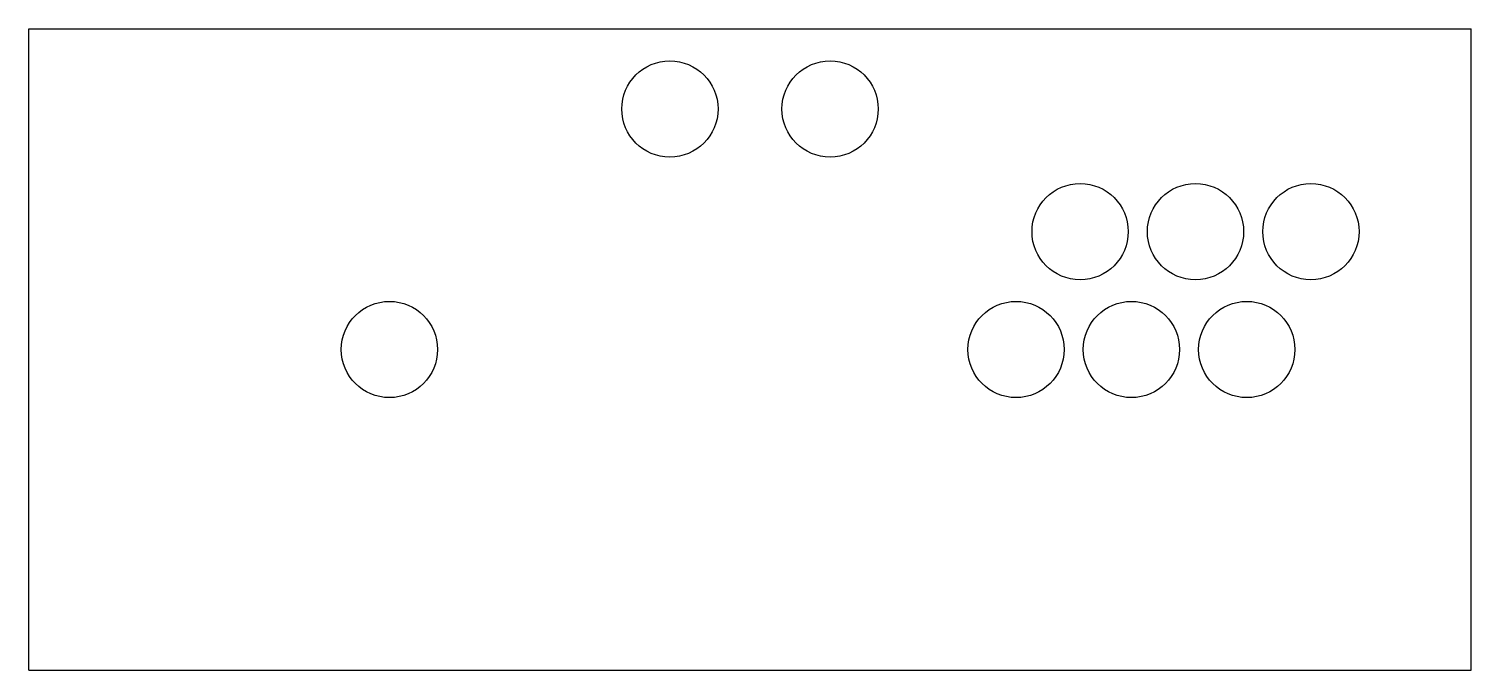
# Model space of a CAD drawing. Extents: x -8.9 to 8.9, y -3.9 to 3.9.
import ezdxf

# ---------------------------------------------------------------- set-up
doc = ezdxf.new("R2010")
doc.units = 0
doc.header["$MEASUREMENT"] = 0
doc.layers.add('VISIBLE', color=7, linetype='CONTINUOUS')

msp = doc.modelspace()

# ---------------------------------------------------------------- linework, layer by layer
at = {"layer": 'VISIBLE'}
for p, q in [((-8.858, -3.937), (-8.858, 3.937)), ((-8.858, 3.937), (8.858, 3.937)), ((8.858, -3.937), (8.858, 3.937)), ((-8.858, -3.937), (8.858, -3.937))]:
    msp.add_line(p, q, dxfattribs=at)
for centre in [(-0.984, 2.953), (0.984, 2.953), (4.055, 1.447), (5.472, 1.447), (6.89, 1.447), (-4.429, 0), (3.268, 0), (4.685, 0), (6.102, 0)]:
    msp.add_circle(centre, 0.591, dxfattribs=at)

doc.saveas('drawing.dxf')
